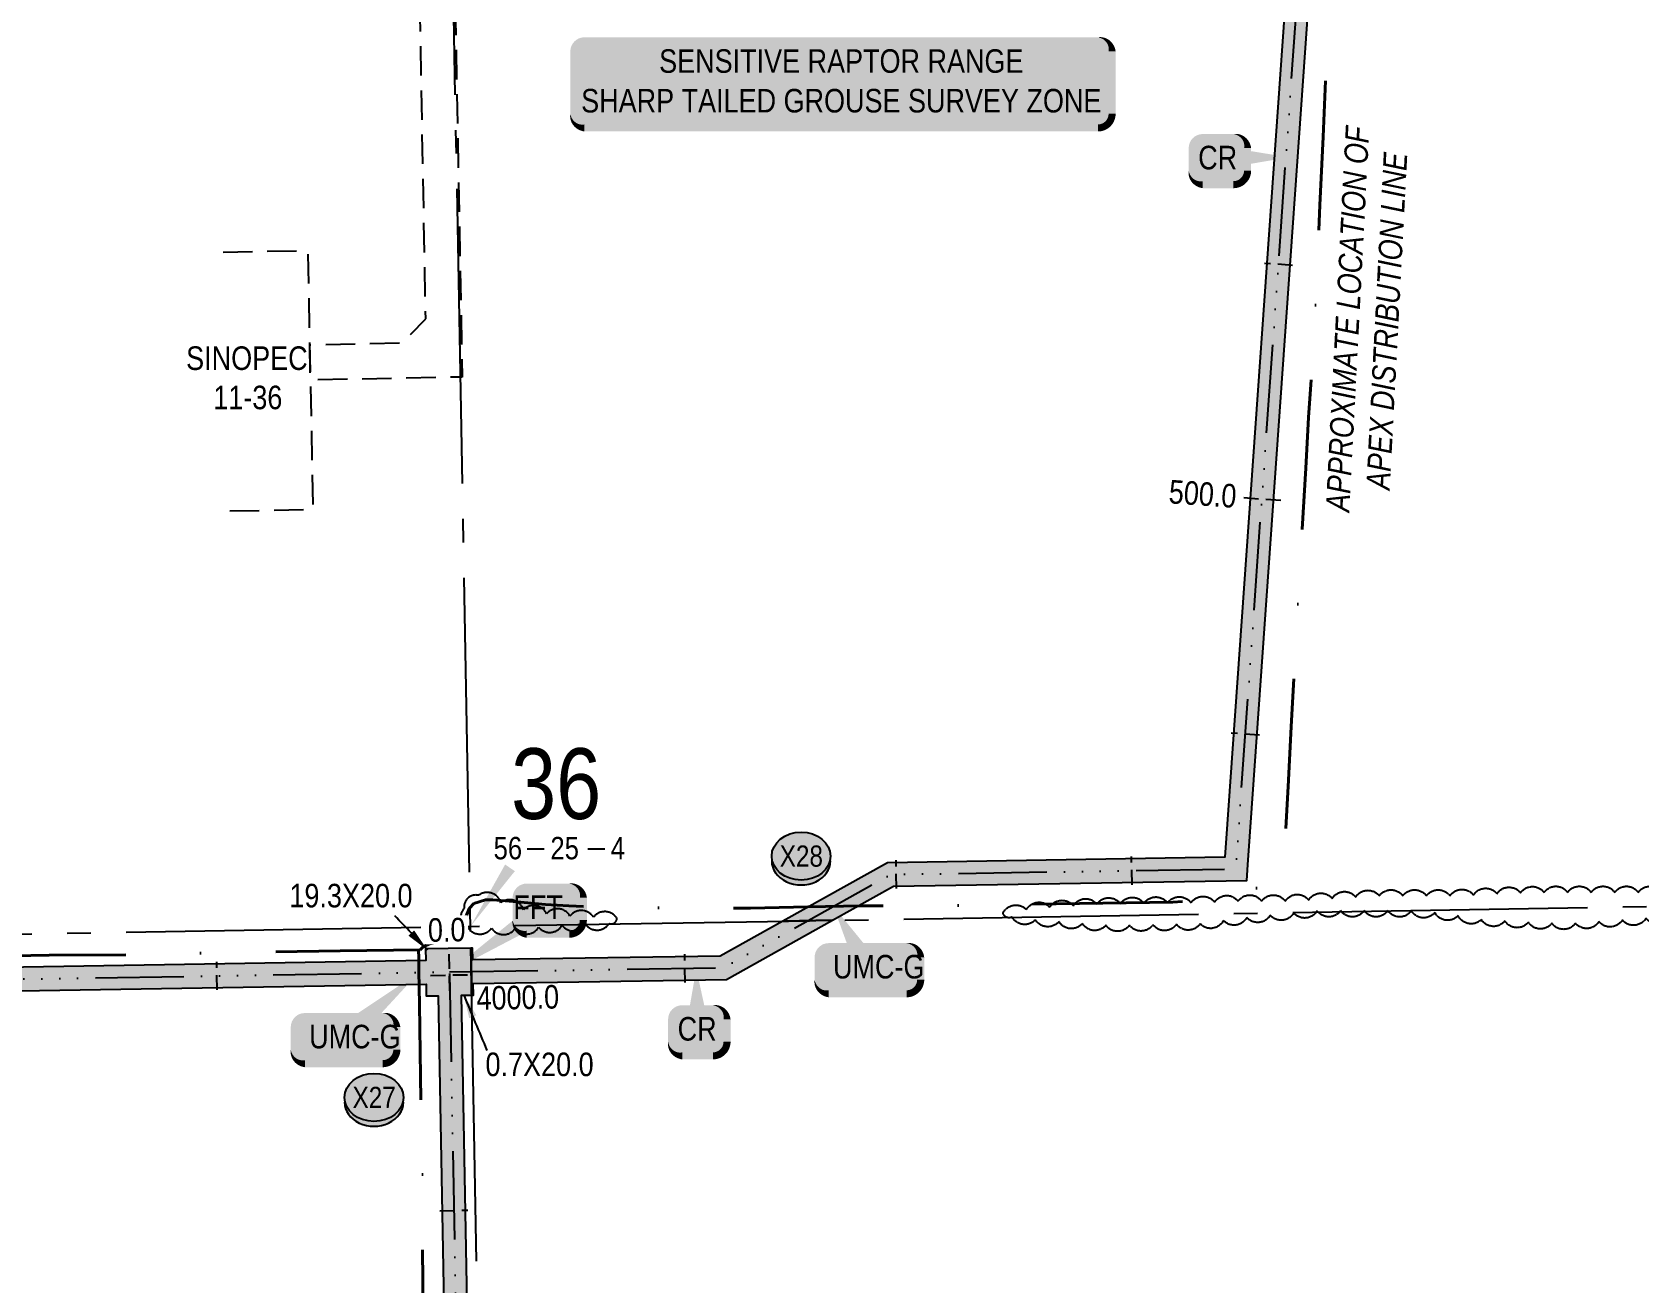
# Model space of a CAD drawing. Extents: x 88833 to 97610, y 5963373 to 5974710.
# Drawn here: x 92916 to 93598, y 5968956 to 5969486 of the extents above; entities that cross this region are included whole.
import ezdxf
from ezdxf.enums import TextEntityAlignment as Align

# ---------------------------------------------------------------- set-up
doc = ezdxf.new("R2010")
doc.units = 0
doc.header["$LTSCALE"] = 5
for name, pattern in [('0', [1, 1, 0]), ('COOP2', [10, 5, -1, 0, -1, 0, -1, 0, -1, 0, -1]), ('DASHDOT', [25.4, 12.7, -6.35, 0, -6.35]), ('foc-ACCESSROAD', [3.75, 2.5, -1.25]), ('foc-QUARTERLINE', [33, 25, -3, 2, -3]), ('foc-TIELINE', [1.875, 1.25, -0.625])]:
    doc.linetypes.add(name, pattern=pattern)
for name, color, linetype in [('10', 1, 'Continuous'), ('9', 3, 'Continuous'), ('AS-WILDLIFE-BLOCK', 131, 'Continuous'), ('F-AR', 190, 'foc-ACCESSROAD'), ('F-WS', 190, 'foc-ACCESSROAD'), ('L-QSEC', 8, 'foc-QUARTERLINE'), ('L-SECLBL', 7, 'Continuous'), ('P-APEX RECON PAY ITEMS', 240, 'Continuous'), ('P-APEX RECON-10m BUFFER', 51, 'COOP2'), ('P-APEX RECON-URBAN', 30, 'COOP2'), ('P-APEX RECON-WORK AREA', 104, 'Continuous'), ('P-BUFFER-PURPLE', 187, 'foc-TIELINE'), ('P-BUFFER-PURPLE-T', 187, 'Continuous'), ('P-CROSSINGS', 250, 'Continuous'), ('T-BUSH', 110, '0')]:
    doc.layers.add(name, color=color, linetype=linetype)
for name, color, linetype, lineweight in [('AS-RECON EXISTING', 151, 'DASHDOT', 40), ('AS-RECON EXISTING-T', 151, 'Continuous', 40), ('F-WS-T', 190, 'Continuous', 9), ('P-APEX RECON-TWS-T', 104, 'Continuous', 9)]:
    doc.layers.add(name, color=color, linetype=linetype, lineweight=lineweight)
doc.styles.add('1.8', font='ARIALN.TTF', dxfattribs={"height": 2})
doc.styles.add('100L', font='ARIALN.TTF', dxfattribs={"height": 10})
doc.styles.add('175L', font='ARIALN.TTF', dxfattribs={"height": 2})
doc.styles.add('80', font='ARIALN.TTF', dxfattribs={"height": 10})
doc.styles.add('80L', font='ARIALN.TTF', dxfattribs={"height": 10})
doc.styles.add('Crossing', font='ARIALN.TTF', dxfattribs={"height": 10})
doc.styles.add('SIMPLEX', font='ARIALN.TTF')
doc.dimstyles.new('Compass 1 000', dxfattribs={"dimtxt": 1.8, "dimasz": 2, "dimexe": 0.2, "dimexo": 0.0625, "dimgap": 0.5, "dimtad": 0, "dimtih": 1, "dimtoh": 1, "dimzin": 0, "dimdsep": 46, "dimtxsty": '1.8', "dimcen": 0.1, "dimse1": 1, "dimse2": 1, "dimclrd": 256, "dimclrt": 256, "dimaunit": 1, "dimadec": 4, "dimazin": 0, "dimtfac": 0.06, "dimtofl": 0, "dimtmove": 0, "dimatfit": 0, "dimfxl": 0.2, "dimtolj": 1, "dimtzin": 0, "dimlwd": -1, "dimarcsym": 0})

# ---------------------------------------------------------------- blocks, each defined once
blk = doc.blocks.new('L-SECLBL')
at = {"layer": '9', "color": 7}
for p, q in [((-5.08, -27.83), (-12.29, -27.83)), ((20.7, -27.83), (13.5, -27.83))]:
    blk.add_line(p, q, dxfattribs=at)
at = {"layer": '10', "color": 2, "style": 'SIMPLEX'}
blk.add_attdef('SEC', text='', height=30, dxfattribs=at).set_placement((0, 0), align=Align.MIDDLE)
at = {"layer": '10', "color": 5, "style": '80L'}
blk.add_attdef('TWP', text='', height=9.5, dxfattribs=at).set_placement((-14.43, -27.37), align=Align.MIDDLE_RIGHT)
blk.add_attdef('RGE', text='', height=9.5, dxfattribs=at).set_placement((3.62, -27.37), align=Align.MIDDLE_CENTER)
blk.add_attdef('MER', text='', height=9.5, dxfattribs=at).set_placement((23.17, -27.37), align=Align.MIDDLE_LEFT)
blk = doc.blocks.new('*U646')
at = {"true_color": 0xffffa8}
h = blk.add_hatch(color=51, dxfattribs=at)
edge = h.paths.add_edge_path()
edge.add_line((-16.5, -11.5), (16.5, -11.5))
edge.add_arc((16.5, -5.5), 6, 270, 360)
edge.add_line((22.5, -5.5), (22.5, 4))
edge.add_arc((16.5, 4), 6, 0, 90)
edge.add_line((16.5, 10), (-16.5, 10))
edge.add_arc((-16.5, 4), 6, 90, 180)
edge.add_line((-22.5, 4), (-22.5, -5.5))
edge.add_arc((-16.5, -5.5), 6, 180, 270)
at = {"color": 240, "flags": 128}
for points in [[(31.78, 27.16, 0, 10, 0), (0, 0, 5, 5, 0)], [(-1, -11.44, 0, 10, 0), (0, 0, 5, 5, 0)]]:
    blk.add_lwpolyline(points, format="xyseb", dxfattribs=at)
blk.add_lwpolyline([(-16.5, -11.5, 3, 3, 0), (16.5, -11.5, 3, 3, 0.414214), (22.5, -5.5, 3, 3, 0), (22.5, 4, 3, 0, 0.414214), (16.5, 10, 0, 0, 0), (-16.5, 10, 0, 0, 0.414214), (-22.5, 4, 0, 0, 0), (-22.5, -5.5, 0, 3, 0.414214)], format="xyseb", close=True, dxfattribs=at)
at = {"color": 4, "style": '80'}
blk.add_attdef('OTHER_001', (-14.7, -5), '', height=10, dxfattribs=at)
blk = doc.blocks.new('*U647')
at = {"true_color": 0xffffa8}
h = blk.add_hatch(color=51, dxfattribs=at)
edge = h.paths.add_edge_path()
edge.add_line((-16.5, -11.5), (16.5, -11.5))
edge.add_arc((16.5, -5.5), 6, 270, 360)
edge.add_line((22.5, -5.5), (22.5, 4))
edge.add_arc((16.5, 4), 6, 0, 90)
edge.add_line((16.5, 10), (-16.5, 10))
edge.add_arc((-16.5, 4), 6, 90, 180)
edge.add_line((-22.5, 4), (-22.5, -5.5))
edge.add_arc((-16.5, -5.5), 6, 180, 270)
at = {"color": 240, "flags": 128}
for points in [[(-14.52, 25.63, 0, 10, 0), (0, 0, 5, 5, 0)], [(-1, -11.44, 0, 10, 0), (0, 0, 5, 5, 0)]]:
    blk.add_lwpolyline(points, format="xyseb", dxfattribs=at)
blk.add_lwpolyline([(-16.5, -11.5, 3, 3, 0), (16.5, -11.5, 3, 3, 0.414214), (22.5, -5.5, 3, 3, 0), (22.5, 4, 3, 0, 0.414214), (16.5, 10, 0, 0, 0), (-16.5, 10, 0, 0, 0.414214), (-22.5, 4, 0, 0, 0), (-22.5, -5.5, 0, 3, 0.414214)], format="xyseb", close=True, dxfattribs=at)
at = {"color": 4, "style": '80'}
blk.add_attdef('OTHER_001', (-14.7, -5), '', height=10, dxfattribs=at)
blk = doc.blocks.new('*U644')
at = {"true_color": 0xffffa8}
h = blk.add_hatch(color=51, dxfattribs=at)
edge = h.paths.add_edge_path()
edge.add_line((-6.5, -11.5), (6.5, -11.5))
edge.add_arc((6.5, -5.5), 6, 270, 360)
edge.add_line((12.5, -5.5), (12.5, 4))
edge.add_arc((6.5, 4), 6, 0, 90)
edge.add_line((6.5, 10), (-6.5, 10))
edge.add_arc((-6.5, 4), 6, 90, 180)
edge.add_line((-12.5, 4), (-12.5, -5.5))
edge.add_arc((-6.5, -5.5), 6, 180, 270)
at = {"color": 240, "flags": 128}
for points in [[(-0.55, 25.43, 0, 10, 0), (0, 0, 5, 5, 0)], [(-1, -11.44, 0, 10, 0), (0, 0, 5, 5, 0)]]:
    blk.add_lwpolyline(points, format="xyseb", dxfattribs=at)
blk.add_lwpolyline([(-6.5, -11.5, 3, 3, 0), (6.5, -11.5, 3, 3, 0.414214), (12.5, -5.5, 3, 3, 0), (12.5, 4, 3, 0, 0.414214), (6.5, 10, 0, 0, 0), (-6.5, 10, 0, 0, 0.414214), (-12.5, 4, 0, 0, 0), (-12.5, -5.5, 0, 3, 0.414214)], format="xyseb", close=True, dxfattribs=at)
at = {"color": 4, "style": '80'}
blk.add_attdef('OTHER_001', (-14.7, -5), '', height=10, dxfattribs=at)
blk = doc.blocks.new('*U653')
at = {"true_color": 0xffffa8}
h = blk.add_hatch(color=51, dxfattribs=at)
edge = h.paths.add_edge_path()
edge.add_line((-6.5, -11.5), (6.5, -11.5))
edge.add_arc((6.5, -5.5), 6, 270, 360)
edge.add_line((12.5, -5.5), (12.5, 4))
edge.add_arc((6.5, 4), 6, 0, 90)
edge.add_line((6.5, 10), (-6.5, 10))
edge.add_arc((-6.5, 4), 6, 90, 180)
edge.add_line((-12.5, 4), (-12.5, -5.5))
edge.add_arc((-6.5, -5.5), 6, 180, 270)
at = {"color": 240, "flags": 128}
blk.add_lwpolyline([(-6.5, -11.5, 3, 3, 0), (6.5, -11.5, 3, 3, 0.414214), (12.5, -5.5, 3, 3, 0), (12.5, 4, 3, 0, 0.414214), (6.5, 10, 0, 0, 0), (-6.5, 10, 0, 0, 0.414214), (-12.5, 4, 0, 0, 0), (-12.5, -5.5, 0, 3, 0.414214)], format="xyseb", close=True, dxfattribs=at)
for points in [[(-1, -11.44, 0, 10, 0), (0, 0, 5, 5, 0)], [(30.02, 0.11, 0, 10, 0), (0, 0, 5, 5, 0)]]:
    blk.add_lwpolyline(points, format="xyseb", dxfattribs=at)
at = {"color": 4, "style": '80'}
blk.add_attdef('OTHER_001', (-14.7, -5), '', height=10, dxfattribs=at)
blk = doc.blocks.new('*U851')
h = blk.add_hatch(color=255)
edge = h.paths.add_edge_path()
edge.add_line((-109, -20), (109, -20))
edge.add_arc((109, -14), 6, 270, 360)
edge.add_line((115, -14), (115, 12.5))
edge.add_arc((109, 12.5), 6, 0, 90)
edge.add_line((109, 18.5), (-109, 18.5))
edge.add_arc((-109, 12.5), 6, 90, 180)
edge.add_line((-115, 12.5), (-115, -14))
edge.add_arc((-109, -14), 6, 180, 270)
at = {"color": 131, "flags": 128}
blk.add_lwpolyline([(-109, -20, 3, 3, 0), (109, -20, 3, 3, 0.414214), (115, -14, 3, 3, 0), (115, 12.5, 3, 0, 0.414214), (109, 18.5, 0, 0, 0), (-109, 18.5, 0, 0, 0.414214), (-115, 12.5, 0, 0, 0), (-115, -14, 0, 3, 0.414214)], format="xyseb", close=True, dxfattribs=at)
at = {"color": 131, "style": '80'}
blk.add_attdef('ENTER_TEXT_001', (-35.99, -5), '', height=10, dxfattribs=at)
blk = doc.blocks.new('xing2')
h = blk.add_hatch(color=50)
h.dxf.hatch_style = 1
edge = h.paths.add_edge_path()
edge.add_ellipse((0, 0), major_axis=(-12.5, 0), ratio=0.816297, start_angle=0, end_angle=360)
h = blk.add_hatch(color=250)
h.dxf.hatch_style = 1
edge = h.paths.add_edge_path()
edge.add_ellipse((0, -2.05), major_axis=(-12.5, 0), ratio=0.816297, start_angle=0, end_angle=180)
edge.add_line((12.5, -2.05), (12.5, 0))
edge.add_ellipse((0, 0), major_axis=(-12.5, 0), ratio=0.816297, start_angle=0, end_angle=180, ccw=False)
edge.add_line((-12.5, 0), (-12.5, -2.05))
at = {"color": 250}
blk.add_ellipse((0, 0), major_axis=(-12.5, 0), ratio=0.816297, dxfattribs=at)
blk.add_ellipse((0, -2.05), major_axis=(-12.5, 0), ratio=0.816297, start_param=0, end_param=3.141593, dxfattribs=at)
at = {"color": 250, "style": 'Crossing'}
blk.add_attdef('CROSSING', text='', height=9, dxfattribs=at).set_placement((0.09, 0.02), align=Align.MIDDLE_CENTER)
at = {"color": 250, "style": 'Crossing', "flags": 1}
for tag, p in [('OWNER', (0.09, -12.49)), ('DESCRIPTION', (0.09, -25.77)), ('LOCATION', (0.09, -39.3)), ('DWG_REF', (0.09, -52.84))]:
    blk.add_attdef(tag, text='', height=9, dxfattribs=at).set_placement(p, align=Align.MIDDLE_CENTER)
blk = doc.blocks.new('*U1167')
at = {"true_color": 0xffffa8}
h = blk.add_hatch(color=51, dxfattribs=at)
edge = h.paths.add_edge_path()
edge.add_line((-9, -11.5), (9, -11.5))
edge.add_arc((9, -5.5), 6, 270, 360)
edge.add_line((15, -5.5), (15, 4))
edge.add_arc((9, 4), 6, 0, 90)
edge.add_line((9, 10), (-9, 10))
edge.add_arc((-9, 4), 6, 90, 180)
edge.add_line((-15, 4), (-15, -5.5))
edge.add_arc((-9, -5.5), 6, 180, 270)
at = {"color": 240, "flags": 128}
blk.add_lwpolyline([(-9, -11.5, 3, 3, 0), (9, -11.5, 3, 3, 0.414214), (15, -5.5, 3, 3, 0), (15, 4, 3, 0, 0.414214), (9, 10, 0, 0, 0), (-9, 10, 0, 0, 0.414214), (-15, 4, 0, 0, 0), (-15, -5.5, 0, 3, 0.414214)], format="xyseb", close=True, dxfattribs=at)
for points in [[(-41.8, -27.53, 0, 10, 0), (0, 0, 5, 5, 0)], [(-1, -11.44, 0, 10, 0), (0, 0, 5, 5, 0)]]:
    blk.add_lwpolyline(points, format="xyseb", dxfattribs=at)
at = {"color": 4, "style": '80'}
blk.add_attdef('OTHER_001', (-14.7, -5), '', height=10, dxfattribs=at)

msp = doc.modelspace()

# ---------------------------------------------------------------- hatches: boundary and pattern name
at = {"layer": 'P-APEX RECON-10m BUFFER', "transparency": 33554687}
h = msp.add_hatch(color=256, dxfattribs=at)
h.dxf.hatch_style = 1
h.paths.add_polyline_path([(93671.325, 5969920.693), (93671.303, 5969918.129), (93667.114, 5969914.303), (93548.052, 5969910.687), (93543.848, 5969909.081), (93541.359, 5969904.93), (93539.52, 5969699.805), (93496.859, 5969698.916), (93496.755, 5969703.908), (93491.766, 5969703.804), (93491.271, 5969728.292), (93496.277, 5969728.397), (93495.861, 5969748.377), (93490.866, 5969748.272), (93489.928, 5969794.633), (93490.506, 5969801.973), (93494.302, 5969825.323), (93499.36, 5969834.948), (93493.584, 5969837.983), (93499.386, 5969917.243), (93494.369, 5969917.142), (93488.398, 5969835.568), (93484.701, 5969828.531), (93480.577, 5969803.169), (93479.928, 5969794.925), (93480.876, 5969748.064), (93475.881, 5969747.96), (93476.298, 5969727.98), (93481.281, 5969728.084), (93481.776, 5969703.596), (93476.776, 5969703.492), (93476.88, 5969698.5), (93461.814, 5969698.186), (93461.441, 5969692.895), (93422.172, 5969136.323), (93279.026, 5969133.974), (93234.7, 5969109.224), (93255.832, 5969109.579), (93281.703, 5969124.025), (93431.495, 5969126.483), (93431.966, 5969133.165), (93471.14, 5969688.386), (93477.088, 5969688.51), (93477.192, 5969683.512), (93497.172, 5969683.929), (93497.067, 5969688.926), (93790.626, 5969695.043), (93789.02, 5969690.093), (93808.029, 5969683.926), (93814.196, 5969702.934), (93809.444, 5969704.476), (93818.682, 5969732.947), (93823.434, 5969731.405), (93824.742, 5969735.436), (93851.961, 5969735.986), (93852.062, 5969730.991), (93872.042, 5969731.395), (93871.941, 5969736.39), (93895.932, 5969736.875), (93895.733, 5969746.865), (93871.739, 5969746.38), (93871.638, 5969751.375), (93851.658, 5969750.971), (93851.759, 5969745.976), (93828.006, 5969745.496), (93829.601, 5969750.414), (93810.593, 5969756.581), (93804.425, 5969737.573), (93809.177, 5969736.031), (93799.94, 5969707.56), (93795.188, 5969709.102), (93793.891, 5969705.105), (93544.518, 5969699.909), (93546.342, 5969903.526), (93547.244, 5969905.03), (93549.047, 5969905.719), (93669.116, 5969909.366), (93676.28, 5969915.908), (93676.322, 5969920.793)])
h = msp.add_hatch(color=256, dxfattribs=at)
h.dxf.hatch_style = 1
h.paths.add_polyline_path([(93234.7, 5969109.224), (93208.178, 5969094.415), (93103.176, 5969092.79), (93103.084, 5969097.81), (93102.387, 5969097.797), (93102.752, 5969077.816), (93103.451, 5969077.829), (93103.36, 5969082.796), (93210.851, 5969084.463), (93255.832, 5969109.579)])
h = msp.add_hatch(color=256, dxfattribs=at)
h.dxf.hatch_style = 1
h.paths.add_polyline_path([(93116.196, 5968343.674), (93111.721, 5968355.992), (93098.456, 5969077.737), (93102.752, 5969077.816), (93102.387, 5969097.797), (93083.103, 5969097.443), (93083.194, 5969092.467), (92340.783, 5969080.265), (92340.697, 5969085.275), (92320.716, 5969084.932), (92320.802, 5969079.937), (92296.432, 5969079.536), (92296.598, 5969069.546), (92320.973, 5969069.946), (92321.059, 5969064.951), (92331.364, 5969065.128), (92333.037, 5968874.704), (92328.528, 5968871.109), (92299.902, 5968870.846), (92299.985, 5968865.851), (92330.296, 5968866.129), (92338.054, 5968872.314), (92336.36, 5969065.122), (92341.04, 5969065.294), (92340.955, 5969070.275), (93083.378, 5969082.476), (93083.47, 5969077.462), (93088.465, 5969077.554), (93101.761, 5968354.145), (93116.761, 5968312.861)])

# ---------------------------------------------------------------- linework, layer by layer
at = {"layer": 'AS-RECON EXISTING', "flags": 128}
for points in [[(93494.971, 5969837.681), (93491.713, 5969838.044), (93489.89, 5969838.204), (93488.447, 5969838.397), (93487.19, 5969838.214), (93486.45, 5969837.163), (93486.086, 5969835.939), (93485.162, 5969832.105), (93484.055, 5969825.106), (93482.802, 5969816.058), (93481.86, 5969807.944), (93480.94, 5969796.9), (93480.234, 5969784.222), (93479.317, 5969766.474), (93478.283, 5969751.313), (93477.443, 5969733.348), (93477.01, 5969725.626), (93475.688, 5969704.124), (93474.923, 5969690.023), (93473.817, 5969665.959), (93473.277, 5969646.541), (93472.272, 5969621.854), (93471.298, 5969598.172), (93469.783, 5969569.498), (93468.918, 5969545.834), (93467.657, 5969521.172), (93466.361, 5969493.547), (93465.121, 5969470.93), (93463.953, 5969442.067), (93462.546, 5969413.043), (93461.429, 5969389.316), (93460.561, 5969369.54), (93459.281, 5969346.38), (93457.739, 5969322.882), (93456.524, 5969301.413), (93455.036, 5969275.535), (93453.342, 5969247.626), (93451.911, 5969219.032), (93450.315, 5969191.821), (93449.216, 5969169.031), (93447.983, 5969147.843), (93447.734, 5969137.701), (93447.277, 5969133.654), (93446.189, 5969130.681), (93444.448, 5969127.871), (93442.704, 5969126.15), (93439.58, 5969123.975), (93407.815, 5969117.722), (93400.144, 5969117.25), (93320.969, 5969116.123), (93302.872, 5969115.718), (93293.048, 5969115.626), (93267.855, 5969115.67), (93245.363, 5969115.331), (93220.927, 5969114.748), (93203.194, 5969114.636), (93183.806, 5969114.92), (93165.256, 5969115.029), (93153.656, 5969115.263), (93143.925, 5969115.649), (93134.027, 5969116.293), (93122.004, 5969117.386), (93111.642, 5969118.24), (93108.596, 5969118.248), (93103.596, 5969116.683), (93101.728, 5969114.696), (93098.618, 5969107.373), (93097.402, 5969105.584)], [(90576.133, 5969765.732), (90580.125, 5969765.346), (90595.449, 5969765.909), (90603.571, 5969765.91), (90621.434, 5969766.201), (90629.559, 5969766.773), (90634.547, 5969767.21), (90640.317, 5969766.925), (90654.71, 5969767.784), (90661.863, 5969767.854), (90681.11, 5969767.811), (90700.297, 5969767.668), (90720.946, 5969767.542), (90745.572, 5969767.677), (90770.382, 5969768.303), (90797.258, 5969768.445), (90822.324, 5969768.479), (90853.176, 5969768.764), (90886.451, 5969768.285), (90916.762, 5969768.769), (90949.951, 5969769.004), (90983.625, 5969768.763), (91013.295, 5969769.037), (91035.745, 5969769.633), (91064.762, 5969770.163), (91091.321, 5969769.97), (91118.848, 5969769.969), (91152.515, 5969769.985), (91184.967, 5969770.664), (91207.799, 5969770.902), (91232.035, 5969770.791), (91259.54, 5969770.737), (91277.429, 5969770.863), (91292.772, 5969771.112), (91316.654, 5969771.454), (91334.889, 5969771.503), (91360.471, 5969771.27), (91375.455, 5969771.544), (91387.76, 5969771.55), (91391.622, 5969770.989), (91399.13, 5969768.476), (91412.407, 5969758.321), (91422.402, 5969749.424), (91426.81, 5969745.351), (91431.677, 5969740.876), (91435.591, 5969737.211), (91439.639, 5969733.861), (91444.068, 5969731.784), (91448.282, 5969731.342), (91460.804, 5969730.961), (91491.785, 5969732.949), (91499.504, 5969733.457), (91521.558, 5969734.302), (91532.082, 5969734.689), (91543.941, 5969735.162), (91559.869, 5969735.972), (91570.708, 5969736.487), (91588.459, 5969737.51), (91598.858, 5969737.822), (91604.37, 5969738.227), (91610.2, 5969738.255), (91622.642, 5969738.87), (91637.16, 5969739.242), (91654.749, 5969739.769), (91670.884, 5969740.472), (91691.138, 5969740.95), (91707.643, 5969741.738), (91716.16, 5969741.917), (91718.832, 5969742.588), (91721.116, 5969743.799), (91722.471, 5969745.332), (91724.288, 5969747.606), (91726.82, 5969754.995), (91730.416, 5969768.722), (91733.063, 5969775.089), (91734.83, 5969778.595), (91736.886, 5969781.259), (91739.475, 5969784.664), (91741.981, 5969787.807), (91745.848, 5969791.427), (91749.508, 5969792.167), (91752.139, 5969792.091), (91758.604, 5969792.088), (91776.751, 5969792.441), (91803.011, 5969792.824), (91825.439, 5969793.065), (91853.581, 5969793.526), (91885.986, 5969793.99), (91906.697, 5969797.598), (91932.81, 5969796.431), (91955.363, 5969794.739), (91964.055, 5969794.915), (91977.689, 5969795.023), (91990.009, 5969795.073), (92010.618, 5969795.404), (92034.664, 5969795.635), (92060.109, 5969796.293), (92084.597, 5969796.835), (92104.826, 5969796.858), (92119.958, 5969796.564), (92122.644, 5969797.033), (92124.013, 5969796.949), (92127.105, 5969796.857), (92129.316, 5969796.649), (92138.113, 5969796.683), (92149.213, 5969796.89), (92176.976, 5969797.51), (92190.584, 5969797.406), (92210.996, 5969797.406), (92215.588, 5969797.343), (92225.232, 5969797.406), (92229, 5969796.569), (92232.862, 5969795.489), (92236.649, 5969793.307), (92238.216, 5969791.425), (92239.154, 5969789.978), (92241.291, 5969783.894), (92241.894, 5969774.347), (92242.478, 5969762.866), (92242.899, 5969753.17), (92243.053, 5969746.642), (92243.293, 5969743.868), (92243.659, 5969738.673), (92243.971, 5969732.131), (92244.466, 5969723.302), (92245.003, 5969714.507), (92245.469, 5969706.336), (92246.041, 5969693.5), (92246.441, 5969683.86), (92246.791, 5969671.88), (92246.98, 5969662.99), (92247.325, 5969650.395), (92247.618, 5969641.347), (92247.588, 5969615.812), (92248.004, 5969605.461), (92247.988, 5969585.385), (92247.955, 5969558.064), (92248.024, 5969539.146), (92248.131, 5969517.732), (92248.342, 5969504.112), (92248.326, 5969492.199), (92248.766, 5969469.888), (92249.118, 5969447.655), (92249.314, 5969423.77), (92249.907, 5969403.476), (92250.575, 5969380.521), (92251.127, 5969356.792), (92251.315, 5969329.622), (92251.625, 5969305.247), (92252.244, 5969275.314), (92252.506, 5969248.343), (92253.105, 5969226.369), (92253.367, 5969205.621), (92253.601, 5969188.344), (92253.695, 5969165.002), (92254.008, 5969141.371), (92254.059, 5969126.191), (92253.787, 5969112.148), (92253.263, 5969101.438), (92253.359, 5969094.992), (92254.083, 5969091.898), (92255.561, 5969089.798), (92256.957, 5969088.479), (92259.048, 5969086.855), (92261.346, 5969085.807), (92266.974, 5969085.063), (92274.269, 5969085.256), (92284.734, 5969085.399), (92299.782, 5969085.707), (92322.094, 5969086.041), (92345.747, 5969086.472), (92368.294, 5969086.649), (92396.093, 5969087.014), (92421.818, 5969087.379), (92447.847, 5969087.422), (92483.989, 5969088.434), (92509.687, 5969088.681), (92532.691, 5969089.316), (92550.589, 5969089.391), (92576.592, 5969089.844), (92606.968, 5969089.895), (92633.388, 5969090.539), (92668.517, 5969091.482), (92699.58, 5969091.388), (92732.263, 5969092.096), (92770.167, 5969092.657), (92801.307, 5969093.334), (92844.354, 5969093.929), (92880.045, 5969094.061), (92923.468, 5969094.721), (92968.478, 5969095.05), (93007.309, 5969096.087), (93046.883, 5969096.559), (93080.818, 5969096.99)], [(93080.83, 5969097.009), (93082.123, 5969098.325), (93085.168, 5969099.696), (93089.741, 5969100.711), (93093.463, 5969102.2), (93096.056, 5969104.194), (93097.646, 5969105.883)], [(93080.142, 5969096.869), (93080.252, 5969093.702), (93080.287, 5969088.021), (93080.298, 5969088.023), (93080.533, 5969074.013), (93081.008, 5969043.405), (93081.388, 5969018.449), (93081.975, 5968996.118), (93081.908, 5968970.154), (93082.116, 5968943.81), (93082.649, 5968912.405), (93082.993, 5968887.483), (93083.484, 5968863.021), (93083.867, 5968829.868), (93084.626, 5968796.576), (93084.908, 5968766.026), (93085.134, 5968734.11), (93085.543, 5968704.233), (93085.451, 5968667.187), (93085.702, 5968636.154), (93085.953, 5968610.164), (93086.071, 5968580.802), (93086.157, 5968545.003), (93086.23, 5968514.09), (93086.544, 5968484.302), (93087.02, 5968452.292), (93087.98, 5968418.977), (93088.372, 5968388.996), (93089.342, 5968368.943), (93089.67, 5968364.116), (93090.211, 5968348.606), (93092.474, 5968327.304), (93093.484, 5968323.726), (93095.027, 5968320.319), (93097.111, 5968314.356), (93098.378, 5968309.863), (93099.031, 5968306.394), (93100.214, 5968301.198), (93103.92, 5968295.669), (93105.12, 5968292.758), (93106.129, 5968288.57), (93106.916, 5968279.177), (93106.889, 5968264.719), (93107.684, 5968242.835), (93107.887, 5968208.013), (93108.343, 5968188.851), (93108.895, 5968168.266), (93108.974, 5968149.319), (93109.341, 5968132.469), (93109.722, 5968115.264), (93110.149, 5968098.954), (93110.723, 5968078.569), (93111.029, 5968061.173), (93111.277, 5968041.497), (93111.855, 5968020.747), (93112.381, 5968005.672), (93112.699, 5967991.216), (93112.672, 5967989.235), (93112.823, 5967987.712), (93112.856, 5967985.09), (93113.122, 5967969.179), (93113.469, 5967951.421), (93113.72, 5967933.746), (93113.965, 5967919.68), (93114.34, 5967903.707), (93114.832, 5967875.673), (93114.944, 5967859.372), (93115.264, 5967843.584), (93115.683, 5967828.244), (93116.187, 5967806.934), (93116.796, 5967775.209), (93117.012, 5967759.603), (93117.562, 5967737.075), (93117.981, 5967717.344), (93118.395, 5967698.812), (93118.848, 5967679.976), (93119.278, 5967652.793), (93120.597, 5967623.674), (93121.413, 5967605.21), (93121.855, 5967590.073), (93122.498, 5967566.656), (93123.313, 5967544.105), (93124.62, 5967530.136), (93126.888, 5967516.055), (93129.613, 5967509.421), (93132.186, 5967505.038), (93134.081, 5967503.484)]]:
    msp.add_lwpolyline(points, dxfattribs=at)
at = {"layer": 'F-AR', "flags": 128}
msp.add_lwpolyline([(93088.122, 5969910.089), (93098.678, 5969340.127), (93034.292, 5969338.831), (93033.99, 5969353.828), (93073.406, 5969354.621), (93083.219, 5969364.821), (93073.125, 5969909.811)], dxfattribs=at)
at = {"layer": 'F-WS', "flags": 128}
msp.add_lwpolyline([(92997.23, 5969393.096), (93033.185, 5969393.82), (93034.292, 5969338.831), (93035.398, 5969283.842), (92999.172, 5969283.113)], dxfattribs=at)
at = {"layer": 'L-QSEC', "flags": 128}
for points in [[(93116.903, 5968305.095), (93087.532, 5969908.979)], [(92296.201, 5969093.434), (93908.203, 5969120.555)]]:
    msp.add_lwpolyline(points, dxfattribs=at)
at = {"layer": 'L-SECLBL', "flags": 128}
msp.add_lwpolyline([(93102.218, 5969106.995, 0, 5, 0), (93118.96, 5969131.838, 0, 0, 0)], format="xyseb", dxfattribs=at)
at = {"layer": 'P-APEX RECON-URBAN', "ltscale": 1.5, "flags": 128}
for points in [[(93093.277, 5969087.636), (93209.515, 5969089.439), (93280.365, 5969128.999), (93423.097, 5969131.342), (93425.828, 5969132.457), (93427.062, 5969134.641), (93466.302, 5969690.798), (93468.065, 5969692.712), (93470.784, 5969693.376), (93802.835, 5969700.294), (93815.799, 5969740.252), (93976.643, 5969743.504), (94021.329, 5969745.06), (94093.577, 5969901.536), (94092.09, 5969980.958), (94091.442, 5969981.967)], [(89862.314, 5969420.078), (89867.21, 5969428.525), (89870.142, 5969432.838), (89871.234, 5969440.262), (89870.986, 5969451.312), (89869.214, 5969465.882), (89874.382, 5969505.038), (89878.807, 5969544.864), (89884.151, 5969585.191), (89892.206, 5969617.101), (89902.642, 5969647.039), (89920.512, 5969655.252), (90029.926, 5969662.38), (90138.481, 5969668.858), (90357.817, 5969689.033), (90562.775, 5969696.814), (90589.96, 5969720.186), (90720.273, 5969722.879), (90776.006, 5969735.867), (91186.503, 5969696.002), (91462.207, 5969691.78), (92125.726, 5969704.862), (92128.773, 5969486.17), (92217.364, 5969300.618), (92221.268, 5969073.304), (93093.277, 5969087.636), (93106.741, 5968355.069), (93124.698, 5968305.644), (93129.217, 5968093.237), (93161.833, 5968029.817), (93132.245, 5967948.401), (93140.258, 5967559.937), (93144.056, 5967553.379), (93150.54, 5967550.023), (93471.989, 5967554.975), (93537.11, 5967530.142), (93807.323, 5967535.904), (93870.968, 5967527.576), (94192.337, 5967535.661), (94197.923, 5967257.788), (94078.168, 5967114.695), (94085.554, 5966738.872), (94086.156, 5966675.15), (93941.517, 5966671.159), (93944.01, 5966553.478), (93958.044, 5965888.32), (93972.598, 5965166.717), (93975.555, 5965146.731), (93977.138, 5965068.998), (93975.008, 5965048.86), (93989.037, 5964391.951), (94052.05, 5964393.271), (94345.155, 5964399.496), (94346.843, 5964325.417), (94351.149, 5964301.36), (94401.947, 5964302.5), (94446.672, 5964297.431), (95465.604, 5964319.323)]]:
    msp.add_lwpolyline(points, dxfattribs=at)
at = {"layer": 'P-APEX RECON-WORK AREA', "flags": 128}
for points in [[(93461.441, 5969692.895), (93422.172, 5969136.323), (93279.026, 5969133.974), (93234.7, 5969109.224), (93255.832, 5969109.579), (93281.703, 5969124.025), (93431.495, 5969126.483), (93431.966, 5969133.165), (93431.966, 5969133.165), (93471.14, 5969688.386)], [(92340.955, 5969070.275), (93083.378, 5969082.476), (93083.47, 5969077.462), (93088.465, 5969077.554), (93101.761, 5968354.145), (93116.761, 5968312.861), (93116.196, 5968343.674), (93111.721, 5968355.992), (93098.456, 5969077.737), (93102.752, 5969077.816), (93102.387, 5969097.797), (93083.103, 5969097.443), (93083.194, 5969092.467), (92340.783, 5969080.265)]]:
    msp.add_lwpolyline(points, dxfattribs=at)
msp.add_lwpolyline([(93234.7, 5969109.224), (93208.178, 5969094.415), (93103.176, 5969092.79), (93103.084, 5969097.81), (93102.387, 5969097.797), (93102.752, 5969077.816), (93103.451, 5969077.829), (93103.36, 5969082.796), (93210.851, 5969084.463), (93255.832, 5969109.579)], close=True, dxfattribs=at)
at = {"layer": 'P-BUFFER-PURPLE'}
for p, q in [((93450.913, 5969387.504), (93438.952, 5969388.347)), ((93445.874, 5969287.69), (93429.926, 5969288.815)), ((93436.848, 5969188.158), (93424.887, 5969189.002)), ((93282.905, 5969123.045), (93282.709, 5969135.034)), ((93382.812, 5969124.685), (93382.616, 5969136.673)), ((93093.401, 5969079.643), (93093.153, 5969095.629)), ((93193.278, 5969083.191), (93193.092, 5969095.18)), ((92994.749, 5969080.02), (92994.552, 5969092.009)), ((93085.308, 5969086.208), (93101.293, 5969086.502)), ((93089.142, 5968986.341), (93101.131, 5968986.562))]:
    msp.add_line(p, q, dxfattribs=at)
at = {"layer": 'T-BUSH', "flags": 128}
for points in [[(93101.17, 5969106.399, 0.5205671), (93111.161, 5969106.224, 0.5205671), (93121.151, 5969106.05, 0.5205671), (93131.116, 5969106.608, 0.5205671), (93141.071, 5969107.472, 0.5205671), (93151.057, 5969107.82, 0.5205671), (93161.04, 5969108.234, 0.5205671), (93164.312, 5969110.408, 0.5205671), (93154.388, 5969110.91, 0.5205671), (93144.408, 5969111.352, 0.5205671), (93134.482, 5969112.361, 0.5205671), (93124.631, 5969114.037, 0.5205671), (93115.107, 5969117.04, 0.5205671), (93105.623, 5969120.184, 0.5205671), (93099.495, 5969114.654, 0.5205671)], [(93690.434, 5969117.001, -0.5205671), (93680.491, 5969116.008, -0.5205671), (93670.549, 5969115.014, -0.5205671), (93660.606, 5969114.02, -0.5205671), (93650.664, 5969113.027, -0.5205671), (93640.721, 5969112.033, -0.5205671), (93630.743, 5969111.606, -0.5205671), (93620.754, 5969111.343, -0.5205671), (93610.766, 5969111.08, -0.5205671), (93600.796, 5969110.413, -0.5205671), (93590.828, 5969109.726, -0.5205671), (93580.86, 5969109.039, -0.5205671), (93570.891, 5969108.352, -0.5205671), (93560.911, 5969108.309, -0.5205671), (93550.93, 5969108.764, -0.5205671), (93540.955, 5969109.336, -0.5205671), (93530.976, 5969109.861, -0.5205671), (93521.142, 5969111.554, -0.5205671), (93511.256, 5969112.873, -0.5205671), (93501.288, 5969113.568, -0.5205671), (93491.299, 5969113.669, -0.5205671), (93481.307, 5969113.669, -0.5205671), (93471.315, 5969113.669, -0.5205671), (93461.325, 5969113.635, -0.5205671), (93451.378, 5969112.688, -0.5205671), (93441.431, 5969111.741, -0.5205671), (93431.484, 5969110.794, -0.5205671), (93421.582, 5969109.463, -0.5205671), (93411.685, 5969108.094, -0.5205671), (93401.695, 5969107.904, -0.5205671), (93391.704, 5969107.713, -0.5205671), (93381.714, 5969107.523, -0.5205671), (93371.728, 5969107.47, -0.5205671), (93361.767, 5969108.253, -0.5205671), (93351.805, 5969109.036, -0.5205671), (93341.844, 5969109.819, -0.5205671), (93331.925, 5969111.013, -0.5205671), (93328.116, 5969112.675, -0.5205671), (93338.002, 5969114.121, -0.5205671), (93347.939, 5969115.109, -0.5205671), (93357.908, 5969115.782, -0.5205671), (93367.878, 5969116.455, -0.5205671), (93377.865, 5969116.585, -0.5205671), (93387.855, 5969116.777, -0.5205671), (93397.845, 5969116.956, -0.5205671), (93407.837, 5969116.956, -0.5205671), (93417.821, 5969117.275, -0.5205671), (93427.802, 5969117.699, -0.5205671), (93437.794, 5969117.699, -0.5205671), (93447.786, 5969117.699, -0.5205671), (93457.762, 5969118.178, -0.5205671), (93467.733, 5969118.827, -0.5205671), (93477.706, 5969119.45, -0.5205671), (93487.683, 5969119.926, -0.5205671), (93497.675, 5969119.926, -0.5205671), (93507.667, 5969119.926, -0.5205671), (93517.659, 5969119.926, -0.5205671), (93527.641, 5969120.258, -0.5205671), (93537.615, 5969120.856, -0.5205671), (93547.6, 5969121.185, -0.5205671), (93557.59, 5969121.393, -0.5205671), (93567.582, 5969121.411, -0.5205671), (93577.574, 5969121.411, -0.5205671), (93587.566, 5969121.411, -0.5205671), (93597.558, 5969121.411, -0.5205671), (93607.55, 5969121.411, -0.5205671), (93617.542, 5969121.411, -0.5205671), (93627.534, 5969121.411, -0.5205671), (93637.527, 5969121.411, -0.5205671), (93647.51, 5969121.146, -0.5205671), (93657.481, 5969120.504, -0.5205671), (93667.455, 5969119.923, -0.5205671), (93677.447, 5969119.891, -0.5205671), (93687.435, 5969119.802, -0.5205671)]]:
    msp.add_lwpolyline(points, format="xyb", close=True, dxfattribs=at)

# ---------------------------------------------------------------- block references
at = {"layer": 'AS-WILDLIFE-BLOCK'}
ref = msp.add_blockref('*U851', (93259.459, 5969465.802), dxfattribs=dict(at, xscale=0.9992045070000001, yscale=0.9992045070000001, zscale=0.9992045070000001))
ref.add_attrib('ENTER_TEXT_001', 'SENSITIVE RAPTOR RANGE', (93182.236, 5969469.218), dxfattribs={"layer": '0', "color": 131, "height": 9.99205, "style": '80'})
ref.add_attrib('ENTER_TEXT_002', 'SHARP TAILED GROUSE SURVEY ZONE', (93149.165, 5969452.387), dxfattribs={"layer": '0', "color": 131, "height": 9.99205, "style": '80'})
at = {"layer": 'L-SECLBL'}
msp.add_blockref('L-SECLBL', (93138.544, 5969167.584), dxfattribs=at).add_auto_attribs({'SEC': '36', 'TWP': '56', 'RGE': '25', 'MER': '4'})
at = {"layer": 'P-APEX RECON PAY ITEMS'}
ref = msp.add_blockref('*U653', (93419.346, 5969433.243), dxfattribs=at)
ref.add_attrib('OTHER_001', 'CR', (93410.884, 5969428.24), dxfattribs={"layer": '0', "color": 4, "height": 10, "style": '80'})
for name, p in [('*U647', (93270.678, 5969089.886)), ('*U646', (93048.468, 5969060.224))]:
    msp.add_blockref(name, p, dxfattribs=at).add_auto_attribs({'OTHER_001': 'UMC-G'})
ref = msp.add_blockref('*U644', (93198.531, 5969063.535), dxfattribs=at)
ref.add_attrib('OTHER_001', 'CR', (93190.069, 5969058.532), dxfattribs={"layer": '0', "color": 4, "height": 10, "style": '80'})
at = {"layer": 'P-CROSSINGS', "xscale": 0.9992045070000001, "yscale": 0.9992045070000001, "zscale": 0.9992045070000001}
for p, values in [((93242.462, 5969136.81), {'CROSSING': 'X28'}), ((93061.253, 5969034.395), {'CROSSING': 'X27'})]:
    msp.add_blockref('xing2', p, dxfattribs=at).add_auto_attribs(values)

# ---------------------------------------------------------------- texts
at = {"layer": 'AS-RECON EXISTING-T', "insert": (93464.959, 5969283.268), "char_height": 10, "attachment_point": 1, "rotation": 87.00509, "style": '100L'}
msp.add_mtext_dynamic_manual_height_columns('\\pi0.05;{\\fArial Narrow|b0|i1|c0|p34;APPROXIMATE LOCATION OF\\P\\pi10.265;APEX DISTRIBUTION LINE}', width=164.25416, gutter_width=50, heights=[0], dxfattribs=at)
at = {"layer": 'F-WS-T', "insert": (92988.302, 5969353.124), "char_height": 10, "attachment_point": 1, "style": '100L'}
msp.add_mtext_dynamic_manual_height_columns('\\pi-6.7134;SINOPEC\\P\\pi4.8077;11-36', width=37.13933, gutter_width=55, heights=[0], dxfattribs=at)
at = {"layer": 'P-APEX RECON-TWS-T', "char_height": 10, "attachment_point": 1, "style": '175L'}
for s, insert in [('19.3X20.0', (93025.396, 5969125.054)), ('0.7X20.0', (93108.581, 5969053.43))]:
    msp.add_mtext_dynamic_manual_height_columns(s, width=49.86126, gutter_width=100, heights=[0], dxfattribs=dict(at, insert=insert))
at = {"layer": 'P-BUFFER-PURPLE-T', "style": '1.8'}
for s, rotation, p in [('500.0', 355.964173, (93412.795, 5969290.548)), ('4000.0', 1.052918, (93122.279, 5969076.833))]:
    msp.add_text(s, height=9.992, rotation=rotation, dxfattribs=at).set_placement(p, align=Align.MIDDLE_CENTER)

# ---------------------------------------------------------------- leaders
at = {"layer": 'P-APEX RECON-TWS-T', "path_type": 1}
for points, override in [([(93083.961, 5969096.909), (93070.114, 5969111.525)], {"dimscale": 5, "dimgap": 0.5, "dimtad": 0}), ([(93099.338, 5969077.876), (93109.182, 5969054.285)], {"dimscale": 5})]:
    msp.add_leader(points, dimstyle='Compass 1 000', override=override, dxfattribs=at)

# ---------------------------------------------------------------- next in the draw order: texts
at = {"layer": 'P-BUFFER-PURPLE-T', "insert": (93092.024, 5969110.543), "char_height": 9.992, "width": 16.07137, "attachment_point": 2, "rotation": 0.888724, "style": '1.8', "bg_fill": 3, "box_fill_scale": 1.1, "bg_fill_color": 256, "bg_fill_transparency": 0}
msp.add_mtext('0.0', dxfattribs=at)

# ---------------------------------------------------------------- next in the draw order: block references
at = {"layer": 'P-APEX RECON PAY ITEMS'}
msp.add_blockref('*U1167', (93135.081, 5969115.162), dxfattribs=at).add_auto_attribs({'OTHER_001': 'FFT'})

doc.saveas('drawing.dxf')
